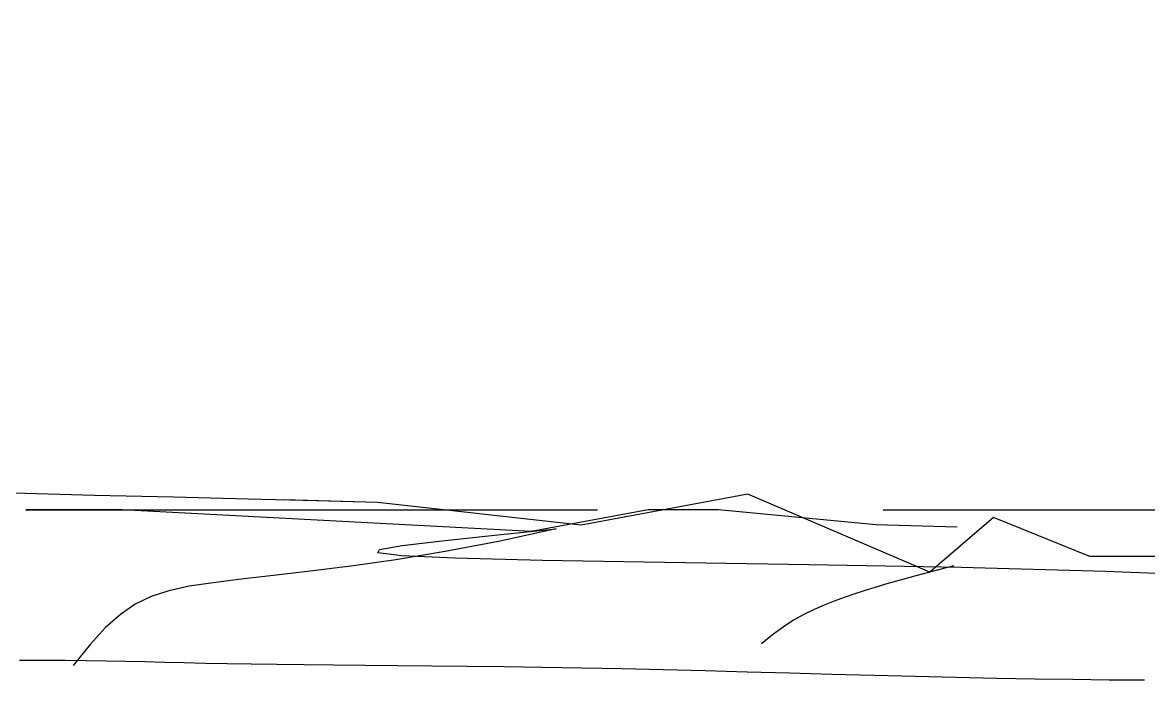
# Model space of a CAD drawing. Header units: millimetres. Extents: x 104198 to 1296755, y -81101 to 81453.
# Drawn here: x 591900.1 to 592047.8, y -26157.3 to -26070.8 of the extents above; entities that cross this region are included whole.
import ezdxf

# ---------------------------------------------------------------- set-up
doc = ezdxf.new("R2010")
doc.units = ezdxf.units.MM
doc.linetypes.add('HIDDEN2', pattern=[0.1875, 0.125, -0.0625])
doc.layers.add('0家具', color=51, linetype='Continuous')
doc.styles.add('黑体', font='simhei.ttf', dxfattribs={"width": 0.7})
doc.dimstyles.new('立面标注', dxfattribs={"dimtxt": 100, "dimasz": 35, "dimexe": 20, "dimexo": 100, "dimtad": 1, "dimdec": 0, "dimtxsty": '黑体', "dimblk": 'ARCHTICK', "dimcen": 80, "dimdle": 20, "dimclrd": 251, "dimclre": 251, "dimclrt": 256, "dimadec": 0, "dimazin": 0, "dimtfac": 1, "dimtdec": 0, "dimtix": 1, "dimtmove": 2, "dimatfit": 3, "dimldrblk": 'DOT', "dimfxl": 200, "dimfxlon": 1, "dimarcsym": 0})

# ---------------------------------------------------------------- blocks, each defined once
blk = doc.blocks.new('_ArchTick')
at = {"color": 2, "linetype": 'ByBlock', "const_width": 0.4}
blk.add_lwpolyline([(-0.5, -0.5), (0.5, 0.5)], dxfattribs=at)
blk = doc.blocks.new('_Dot')
at = {"color": 2, "linetype": 'ByBlock', "lineweight": -2}
blk.add_line((-0.5, 0), (-1, 0), dxfattribs=at)
at = {"color": 2, "linetype": 'ByBlock', "const_width": 0.5}
blk.add_lwpolyline([(-0.25, 0, 1), (0.25, 0, 1)], format="xyb", close=True, dxfattribs=at)
blk = doc.blocks.new('hgfhdrht')
at = {"color": 250, "linetype": 'HIDDEN2', "ltscale": 600}
for p, q in [((591909.51, -31139.11, 0), (591898.87, -31138.84, 0)), ((591909.51, -31139.11, 0), (591898.87, -31138.84, 0)), ((591909.51, -31139.11, 0), (591898.87, -31138.84, 0)), ((591909.51, -31139.11, 0), (591898.87, -31138.84, 0)), ((591909.51, -31139.11, 0), (591898.87, -31138.84, 0)), ((591909.51, -31139.11, 0), (591898.87, -31138.84, 0)), ((591909.51, -31139.11, 0), (591898.87, -31138.84, 0)), ((591909.51, -31139.11, 0), (591898.87, -31138.84, 0)), ((591909.51, -31139.11, 0), (591898.87, -31138.84, 0)), ((591909.51, -31139.11, 0), (591898.87, -31138.84, 0)), ((591909.51, -31139.11, 0), (591898.87, -31138.84, 0)), ((591909.51, -31139.11, 0), (591898.87, -31138.84, 0)), ((591919.86, -31139.37, 0), (591909.51, -31139.11, 0)), ((591919.86, -31139.37, 0), (591909.51, -31139.11, 0)), ((591919.86, -31139.37, 0), (591909.51, -31139.11, 0)), ((591919.86, -31139.37, 0), (591909.51, -31139.11, 0)), ((591919.86, -31139.37, 0), (591909.51, -31139.11, 0)), ((591919.86, -31139.37, 0), (591909.51, -31139.11, 0)), ((591919.86, -31139.37, 0), (591909.51, -31139.11, 0)), ((591919.86, -31139.37, 0), (591909.51, -31139.11, 0)), ((591919.86, -31139.37, 0), (591909.51, -31139.11, 0)), ((591919.86, -31139.37, 0), (591909.51, -31139.11, 0)), ((591919.86, -31139.37, 0), (591909.51, -31139.11, 0)), ((591919.86, -31139.37, 0), (591909.51, -31139.11, 0)), ((591929.66, -31139.62, 0), (591919.86, -31139.37, 0)), ((591929.66, -31139.62, 0), (591919.86, -31139.37, 0)), ((591929.66, -31139.62, 0), (591919.86, -31139.37, 0)), ((591929.66, -31139.62, 0), (591919.86, -31139.37, 0)), ((591929.66, -31139.62, 0), (591919.86, -31139.37, 0)), ((591929.66, -31139.62, 0), (591919.86, -31139.37, 0)), ((591929.66, -31139.62, 0), (591919.86, -31139.37, 0)), ((591929.66, -31139.62, 0), (591919.86, -31139.37, 0)), ((591929.66, -31139.62, 0), (591919.86, -31139.37, 0)), ((591929.66, -31139.62, 0), (591919.86, -31139.37, 0)), ((591929.66, -31139.62, 0), (591919.86, -31139.37, 0)), ((591929.66, -31139.62, 0), (591919.86, -31139.37, 0)), ((591938.67, -31139.85, 0), (591929.66, -31139.62, 0)), ((591938.67, -31139.85, 0), (591929.66, -31139.62, 0)), ((591938.67, -31139.85, 0), (591929.66, -31139.62, 0)), ((591938.67, -31139.85, 0), (591929.66, -31139.62, 0)), ((591938.67, -31139.85, 0), (591929.66, -31139.62, 0)), ((591938.67, -31139.85, 0), (591929.66, -31139.62, 0)), ((591938.67, -31139.85, 0), (591929.66, -31139.62, 0)), ((591938.67, -31139.85, 0), (591929.66, -31139.62, 0)), ((591938.67, -31139.85, 0), (591929.66, -31139.62, 0)), ((591938.67, -31139.85, 0), (591929.66, -31139.62, 0)), ((591938.67, -31139.85, 0), (591929.66, -31139.62, 0)), ((591938.67, -31139.85, 0), (591929.66, -31139.62, 0)), ((591946.65, -31140.07), (591934.36, -31139.72)), ((591946.65, -31140.07), (591934.36, -31139.72)), ((591946.65, -31140.07), (591934.36, -31139.72)), ((591946.65, -31140.07), (591934.36, -31139.72)), ((591946.65, -31140.07), (591934.36, -31139.72)), ((591946.65, -31140.07), (591934.36, -31139.72)), ((591946.65, -31140.07), (591934.36, -31139.72)), ((591946.65, -31140.07), (591934.36, -31139.72)), ((591946.65, -31140.07), (591934.36, -31139.72)), ((591946.65, -31140.07), (591934.36, -31139.72)), ((591946.65, -31140.07), (591934.36, -31139.72)), ((591946.65, -31140.07), (591934.36, -31139.72)), ((591946.65, -31140.07, 0), (591938.67, -31139.85, 0)), ((591946.65, -31140.07, 0), (591938.67, -31139.85, 0)), ((591946.65, -31140.07, 0), (591938.67, -31139.85, 0)), ((591946.65, -31140.07, 0), (591938.67, -31139.85, 0)), ((591946.65, -31140.07, 0), (591938.67, -31139.85, 0)), ((591946.65, -31140.07, 0), (591938.67, -31139.85, 0)), ((591946.65, -31140.07, 0), (591938.67, -31139.85, 0)), ((591946.65, -31140.07, 0), (591938.67, -31139.85, 0)), ((591946.65, -31140.07, 0), (591938.67, -31139.85, 0)), ((591946.65, -31140.07, 0), (591938.67, -31139.85, 0)), ((591946.65, -31140.07, 0), (591938.67, -31139.85, 0)), ((591946.65, -31140.07, 0), (591938.67, -31139.85, 0)), ((591973.35, -31143.04), (591946.65, -31140.07)), ((591973.35, -31143.04), (591946.65, -31140.07)), ((591973.35, -31143.04), (591946.65, -31140.07)), ((591973.35, -31143.04), (591946.65, -31140.07)), ((591973.35, -31143.04), (591946.65, -31140.07)), ((591973.35, -31143.04), (591946.65, -31140.07)), ((591973.35, -31143.04), (591946.65, -31140.07)), ((591973.35, -31143.04), (591946.65, -31140.07)), ((591973.35, -31143.04), (591946.65, -31140.07)), ((591973.35, -31143.04), (591946.65, -31140.07)), ((591973.35, -31143.04), (591946.65, -31140.07)), ((591973.35, -31143.04), (591946.65, -31140.07)), ((591995.21, -31138.96), (591973.35, -31143.04)), ((591995.21, -31138.96), (591973.35, -31143.04)), ((591995.21, -31138.96), (591973.35, -31143.04)), ((591995.21, -31138.96), (591973.35, -31143.04)), ((591995.21, -31138.96), (591973.35, -31143.04)), ((591995.21, -31138.96), (591973.35, -31143.04)), ((591995.21, -31138.96), (591973.35, -31143.04)), ((591995.21, -31138.96), (591973.35, -31143.04)), ((591995.21, -31138.96), (591973.35, -31143.04)), ((591995.21, -31138.96), (591973.35, -31143.04)), ((591995.21, -31138.96), (591973.35, -31143.04)), ((591995.21, -31138.96), (591973.35, -31143.04)), ((592019.09, -31149.19), (591995.21, -31138.96)), ((592019.09, -31149.19), (591995.21, -31138.96)), ((592019.09, -31149.19), (591995.21, -31138.96)), ((592019.09, -31149.19), (591995.21, -31138.96)), ((592019.09, -31149.19), (591995.21, -31138.96)), ((592019.09, -31149.19), (591995.21, -31138.96)), ((592019.09, -31149.19), (591995.21, -31138.96)), ((592019.09, -31149.19), (591995.21, -31138.96)), ((592019.09, -31149.19), (591995.21, -31138.96)), ((592019.09, -31149.19), (591995.21, -31138.96)), ((592019.09, -31149.19), (591995.21, -31138.96)), ((592019.09, -31149.19), (591995.21, -31138.96)), ((591900.48, -31141), (592095.28, -31141)), ((591913.13, -31141), (591900.48, -31141)), ((591900.48, -31141), (592095.28, -31141)), ((591913.13, -31141), (591900.48, -31141)), ((591913.13, -31141), (591900.48, -31141)), ((591900.48, -31141), (592095.28, -31141)), ((591913.13, -31141), (591900.48, -31141)), ((591900.48, -31141), (592095.28, -31141)), ((591913.13, -31141), (591900.48, -31141)), ((591900.48, -31141), (592095.28, -31141)), ((591913.13, -31141), (591900.48, -31141)), ((591900.48, -31141), (592095.28, -31141)), ((591913.13, -31141), (591900.48, -31141)), ((591900.48, -31141), (592095.28, -31141)), ((591913.13, -31141), (591900.48, -31141)), ((591900.48, -31141), (592095.28, -31141)), ((591913.13, -31141), (591900.48, -31141)), ((591900.48, -31141), (592095.28, -31141)), ((591913.13, -31141), (591900.48, -31141)), ((591900.48, -31141), (592095.28, -31141)), ((591913.13, -31141), (591900.48, -31141)), ((591900.48, -31141), (592095.28, -31141)), ((591900.48, -31141), (592095.28, -31141)), ((591913.13, -31141), (591900.48, -31141)), ((591966.77, -31143.85), (591913.13, -31141)), ((591966.77, -31143.85), (591913.13, -31141)), ((591966.77, -31143.85), (591913.13, -31141)), ((591966.77, -31143.85), (591913.13, -31141)), ((591966.77, -31143.85), (591913.13, -31141)), ((591966.77, -31143.85), (591913.13, -31141)), ((591966.77, -31143.85), (591913.13, -31141)), ((591966.77, -31143.85), (591913.13, -31141)), ((591966.77, -31143.85), (591913.13, -31141)), ((591966.77, -31143.85), (591913.13, -31141)), ((591966.77, -31143.85), (591913.13, -31141)), ((591966.77, -31143.85), (591913.13, -31141)), ((591982.15, -31141), (591966.77, -31143.85)), ((591982.15, -31141), (591966.77, -31143.85)), ((591982.15, -31141), (591966.77, -31143.85)), ((591982.15, -31141), (591966.77, -31143.85)), ((591982.15, -31141), (591966.77, -31143.85)), ((591982.15, -31141), (591966.77, -31143.85)), ((591982.15, -31141), (591966.77, -31143.85)), ((591982.15, -31141), (591966.77, -31143.85)), ((591982.15, -31141), (591966.77, -31143.85)), ((591982.15, -31141), (591966.77, -31143.85)), ((591982.15, -31141), (591966.77, -31143.85)), ((591982.15, -31141), (591966.77, -31143.85)), ((591991.35, -31141), (591982.15, -31141)), ((591991.35, -31141), (591982.15, -31141)), ((591991.35, -31141), (591982.15, -31141)), ((591991.35, -31141), (591982.15, -31141)), ((591991.35, -31141), (591982.15, -31141)), ((591991.35, -31141), (591982.15, -31141)), ((591991.35, -31141), (591982.15, -31141)), ((591991.35, -31141), (591982.15, -31141)), ((591991.35, -31141), (591982.15, -31141)), ((591991.35, -31141), (591982.15, -31141)), ((591991.35, -31141), (591982.15, -31141)), ((591991.35, -31141), (591982.15, -31141)), ((592012.02, -31142.97), (591991.35, -31141)), ((592012.02, -31142.97), (591991.35, -31141)), ((592012.02, -31142.97), (591991.35, -31141)), ((592012.02, -31142.97), (591991.35, -31141)), ((592012.02, -31142.97), (591991.35, -31141)), ((592012.02, -31142.97), (591991.35, -31141)), ((592012.02, -31142.97), (591991.35, -31141)), ((592012.02, -31142.97), (591991.35, -31141)), ((592012.02, -31142.97), (591991.35, -31141)), ((592012.02, -31142.97), (591991.35, -31141)), ((592012.02, -31142.97), (591991.35, -31141)), ((592012.02, -31142.97), (591991.35, -31141)), ((592125, -31140.25), (592022.69, -31143.28)), ((592125, -31140.25), (592022.69, -31143.28)), ((592125, -31140.25), (592022.69, -31143.28)), ((592125, -31140.25), (592022.69, -31143.28)), ((592125, -31140.25), (592022.69, -31143.28)), ((592125, -31140.25), (592022.69, -31143.28)), ((592125, -31140.25), (592022.69, -31143.28)), ((592125, -31140.25), (592022.69, -31143.28)), ((592125, -31140.25), (592022.69, -31143.28)), ((592125, -31140.25), (592022.69, -31143.28)), ((592125, -31140.25), (592022.69, -31143.28)), ((592125, -31140.25), (592022.69, -31143.28)), ((592022.69, -31143.28), (592012.02, -31142.97)), ((592022.69, -31143.28), (592012.02, -31142.97)), ((592022.69, -31143.28), (592012.02, -31142.97)), ((592022.69, -31143.28), (592012.02, -31142.97)), ((592022.69, -31143.28), (592012.02, -31142.97)), ((592022.69, -31143.28), (592012.02, -31142.97)), ((592022.69, -31143.28), (592012.02, -31142.97)), ((592022.69, -31143.28), (592012.02, -31142.97)), ((592022.69, -31143.28), (592012.02, -31142.97)), ((592022.69, -31143.28), (592012.02, -31142.97)), ((592022.69, -31143.28), (592012.02, -31142.97)), ((592022.69, -31143.28), (592012.02, -31142.97)), ((592027.42, -31142.02), (592019.09, -31149.19)), ((592027.42, -31142.02), (592019.09, -31149.19)), ((592027.42, -31142.02), (592019.09, -31149.19)), ((592027.42, -31142.02), (592019.09, -31149.19)), ((592027.42, -31142.02), (592019.09, -31149.19)), ((592027.42, -31142.02), (592019.09, -31149.19)), ((592027.42, -31142.02), (592019.09, -31149.19)), ((592027.42, -31142.02), (592019.09, -31149.19)), ((592027.42, -31142.02), (592019.09, -31149.19)), ((592027.42, -31142.02), (592019.09, -31149.19)), ((592027.42, -31142.02), (592019.09, -31149.19)), ((592027.42, -31142.02), (592019.09, -31149.19)), ((592040.07, -31147.13), (592027.42, -31142.02)), ((592040.07, -31147.13), (592027.42, -31142.02)), ((592040.07, -31147.13), (592027.42, -31142.02)), ((592040.07, -31147.13), (592027.42, -31142.02)), ((592040.07, -31147.13), (592027.42, -31142.02)), ((592040.07, -31147.13), (592027.42, -31142.02)), ((592040.07, -31147.13), (592027.42, -31142.02)), ((592040.07, -31147.13), (592027.42, -31142.02)), ((592040.07, -31147.13), (592027.42, -31142.02)), ((592040.07, -31147.13), (592027.42, -31142.02)), ((592040.07, -31147.13), (592027.42, -31142.02)), ((592040.07, -31147.13), (592027.42, -31142.02)), ((592055.02, -31147.13), (592040.07, -31147.13)), ((592055.02, -31147.13), (592040.07, -31147.13)), ((592055.02, -31147.13), (592040.07, -31147.13)), ((592055.02, -31147.13), (592040.07, -31147.13)), ((592055.02, -31147.13), (592040.07, -31147.13)), ((592055.02, -31147.13), (592040.07, -31147.13)), ((592055.02, -31147.13), (592040.07, -31147.13)), ((592055.02, -31147.13), (592040.07, -31147.13)), ((592055.02, -31147.13), (592040.07, -31147.13)), ((592055.02, -31147.13), (592040.07, -31147.13)), ((592055.02, -31147.13), (592040.07, -31147.13)), ((592055.02, -31147.13), (592040.07, -31147.13)), ((591902.76, -31160.78), (591899.65, -31160.79)), ((591902.76, -31160.78), (591899.65, -31160.79)), ((591902.76, -31160.78), (591899.65, -31160.79)), ((591902.76, -31160.78), (591899.65, -31160.79)), ((591902.76, -31160.78), (591899.65, -31160.79)), ((591902.76, -31160.78), (591899.65, -31160.79)), ((591902.76, -31160.78), (591899.65, -31160.79)), ((591902.76, -31160.78), (591899.65, -31160.79)), ((591902.76, -31160.78), (591899.65, -31160.79)), ((591902.76, -31160.78), (591899.65, -31160.79)), ((591902.76, -31160.78), (591899.65, -31160.79)), ((591902.76, -31160.78), (591899.65, -31160.79)), ((591905.67, -31160.79), (591902.76, -31160.78)), ((591905.67, -31160.79), (591902.76, -31160.78)), ((591905.67, -31160.79), (591902.76, -31160.78)), ((591905.67, -31160.79), (591902.76, -31160.78)), ((591905.67, -31160.79), (591902.76, -31160.78)), ((591905.67, -31160.79), (591902.76, -31160.78)), ((591905.67, -31160.79), (591902.76, -31160.78)), ((591905.67, -31160.79), (591902.76, -31160.78)), ((591905.67, -31160.79), (591902.76, -31160.78)), ((591905.67, -31160.79), (591902.76, -31160.78)), ((591905.67, -31160.79), (591902.76, -31160.78)), ((591905.67, -31160.79), (591902.76, -31160.78)), ((591908.42, -31160.82), (591905.67, -31160.79)), ((591908.42, -31160.82), (591905.67, -31160.79)), ((591908.42, -31160.82), (591905.67, -31160.79)), ((591908.42, -31160.82), (591905.67, -31160.79)), ((591908.42, -31160.82), (591905.67, -31160.79)), ((591908.42, -31160.82), (591905.67, -31160.79)), ((591908.42, -31160.82), (591905.67, -31160.79)), ((591908.42, -31160.82), (591905.67, -31160.79)), ((591908.42, -31160.82), (591905.67, -31160.79)), ((591908.42, -31160.82), (591905.67, -31160.79)), ((591908.42, -31160.82), (591905.67, -31160.79)), ((591908.42, -31160.82), (591905.67, -31160.79)), ((591911.04, -31160.86), (591908.42, -31160.82)), ((591911.04, -31160.86), (591908.42, -31160.82)), ((591911.04, -31160.86), (591908.42, -31160.82)), ((591911.04, -31160.86), (591908.42, -31160.82)), ((591911.04, -31160.86), (591908.42, -31160.82)), ((591911.04, -31160.86), (591908.42, -31160.82)), ((591911.04, -31160.86), (591908.42, -31160.82)), ((591911.04, -31160.86), (591908.42, -31160.82)), ((591911.04, -31160.86), (591908.42, -31160.82)), ((591911.04, -31160.86), (591908.42, -31160.82)), ((591911.04, -31160.86), (591908.42, -31160.82)), ((591911.04, -31160.86), (591908.42, -31160.82)), ((591913.59, -31160.91), (591911.04, -31160.86)), ((591913.59, -31160.91), (591911.04, -31160.86)), ((591913.59, -31160.91), (591911.04, -31160.86)), ((591913.59, -31160.91), (591911.04, -31160.86)), ((591913.59, -31160.91), (591911.04, -31160.86)), ((591913.59, -31160.91), (591911.04, -31160.86)), ((591913.59, -31160.91), (591911.04, -31160.86)), ((591913.59, -31160.91), (591911.04, -31160.86)), ((591913.59, -31160.91), (591911.04, -31160.86)), ((591913.59, -31160.91), (591911.04, -31160.86)), ((591913.59, -31160.91), (591911.04, -31160.86)), ((591913.59, -31160.91), (591911.04, -31160.86)), ((591916.12, -31160.97), (591913.59, -31160.91)), ((591916.12, -31160.97), (591913.59, -31160.91)), ((591916.12, -31160.97), (591913.59, -31160.91)), ((591916.12, -31160.97), (591913.59, -31160.91)), ((591916.12, -31160.97), (591913.59, -31160.91)), ((591916.12, -31160.97), (591913.59, -31160.91)), ((591916.12, -31160.97), (591913.59, -31160.91)), ((591916.12, -31160.97), (591913.59, -31160.91)), ((591916.12, -31160.97), (591913.59, -31160.91)), ((591916.12, -31160.97), (591913.59, -31160.91)), ((591916.12, -31160.97), (591913.59, -31160.91)), ((591916.12, -31160.97), (591913.59, -31160.91)), ((591918.67, -31161.03), (591916.12, -31160.97)), ((591918.67, -31161.03), (591916.12, -31160.97)), ((591918.67, -31161.03), (591916.12, -31160.97)), ((591918.67, -31161.03), (591916.12, -31160.97)), ((591918.67, -31161.03), (591916.12, -31160.97)), ((591918.67, -31161.03), (591916.12, -31160.97)), ((591918.67, -31161.03), (591916.12, -31160.97)), ((591918.67, -31161.03), (591916.12, -31160.97)), ((591918.67, -31161.03), (591916.12, -31160.97)), ((591918.67, -31161.03), (591916.12, -31160.97)), ((591918.67, -31161.03), (591916.12, -31160.97)), ((591918.67, -31161.03), (591916.12, -31160.97)), ((591921.29, -31161.1), (591918.67, -31161.03)), ((591921.29, -31161.1), (591918.67, -31161.03)), ((591921.29, -31161.1), (591918.67, -31161.03)), ((591921.29, -31161.1), (591918.67, -31161.03)), ((591921.29, -31161.1), (591918.67, -31161.03)), ((591921.29, -31161.1), (591918.67, -31161.03)), ((591921.29, -31161.1), (591918.67, -31161.03)), ((591921.29, -31161.1), (591918.67, -31161.03)), ((591921.29, -31161.1), (591918.67, -31161.03)), ((591921.29, -31161.1), (591918.67, -31161.03)), ((591921.29, -31161.1), (591918.67, -31161.03)), ((591921.29, -31161.1), (591918.67, -31161.03)), ((591924.02, -31161.17), (591921.29, -31161.1)), ((591924.02, -31161.17), (591921.29, -31161.1)), ((591924.02, -31161.17), (591921.29, -31161.1)), ((591924.02, -31161.17), (591921.29, -31161.1)), ((591924.02, -31161.17), (591921.29, -31161.1)), ((591924.02, -31161.17), (591921.29, -31161.1)), ((591924.02, -31161.17), (591921.29, -31161.1)), ((591924.02, -31161.17), (591921.29, -31161.1)), ((591924.02, -31161.17), (591921.29, -31161.1)), ((591924.02, -31161.17), (591921.29, -31161.1)), ((591924.02, -31161.17), (591921.29, -31161.1)), ((591924.02, -31161.17), (591921.29, -31161.1)), ((591926.93, -31161.23), (591924.02, -31161.17)), ((591926.93, -31161.23), (591924.02, -31161.17)), ((591926.93, -31161.23), (591924.02, -31161.17)), ((591926.93, -31161.23), (591924.02, -31161.17)), ((591926.93, -31161.23), (591924.02, -31161.17)), ((591926.93, -31161.23), (591924.02, -31161.17)), ((591926.93, -31161.23), (591924.02, -31161.17)), ((591926.93, -31161.23), (591924.02, -31161.17)), ((591926.93, -31161.23), (591924.02, -31161.17)), ((591926.93, -31161.23), (591924.02, -31161.17)), ((591926.93, -31161.23), (591924.02, -31161.17)), ((591926.93, -31161.23), (591924.02, -31161.17)), ((591930.04, -31161.28), (591926.93, -31161.23)), ((591930.04, -31161.28), (591926.93, -31161.23)), ((591930.04, -31161.28), (591926.93, -31161.23)), ((591930.04, -31161.28), (591926.93, -31161.23)), ((591930.04, -31161.28), (591926.93, -31161.23)), ((591930.04, -31161.28), (591926.93, -31161.23)), ((591930.04, -31161.28), (591926.93, -31161.23)), ((591930.04, -31161.28), (591926.93, -31161.23)), ((591930.04, -31161.28), (591926.93, -31161.23)), ((591930.04, -31161.28), (591926.93, -31161.23)), ((591930.04, -31161.28), (591926.93, -31161.23)), ((591930.04, -31161.28), (591926.93, -31161.23)), ((591933.41, -31161.33), (591930.04, -31161.28)), ((591933.41, -31161.33), (591930.04, -31161.28)), ((591933.41, -31161.33), (591930.04, -31161.28)), ((591933.41, -31161.33), (591930.04, -31161.28)), ((591933.41, -31161.33), (591930.04, -31161.28)), ((591933.41, -31161.33), (591930.04, -31161.28)), ((591933.41, -31161.33), (591930.04, -31161.28)), ((591933.41, -31161.33), (591930.04, -31161.28)), ((591933.41, -31161.33), (591930.04, -31161.28)), ((591933.41, -31161.33), (591930.04, -31161.28)), ((591933.41, -31161.33), (591930.04, -31161.28)), ((591933.41, -31161.33), (591930.04, -31161.28)), ((591937.03, -31161.37), (591933.41, -31161.33)), ((591937.03, -31161.37), (591933.41, -31161.33)), ((591937.03, -31161.37), (591933.41, -31161.33)), ((591937.03, -31161.37), (591933.41, -31161.33)), ((591937.03, -31161.37), (591933.41, -31161.33)), ((591937.03, -31161.37), (591933.41, -31161.33)), ((591937.03, -31161.37), (591933.41, -31161.33)), ((591937.03, -31161.37), (591933.41, -31161.33)), ((591937.03, -31161.37), (591933.41, -31161.33)), ((591937.03, -31161.37), (591933.41, -31161.33)), ((591937.03, -31161.37), (591933.41, -31161.33)), ((591937.03, -31161.37), (591933.41, -31161.33)), ((591940.88, -31161.4), (591937.03, -31161.37)), ((591940.88, -31161.4), (591937.03, -31161.37)), ((591940.88, -31161.4), (591937.03, -31161.37)), ((591940.88, -31161.4), (591937.03, -31161.37)), ((591940.88, -31161.4), (591937.03, -31161.37)), ((591940.88, -31161.4), (591937.03, -31161.37)), ((591940.88, -31161.4), (591937.03, -31161.37)), ((591940.88, -31161.4), (591937.03, -31161.37)), ((591940.88, -31161.4), (591937.03, -31161.37)), ((591940.88, -31161.4), (591937.03, -31161.37)), ((591940.88, -31161.4), (591937.03, -31161.37)), ((591940.88, -31161.4), (591937.03, -31161.37)), ((591944.96, -31161.44), (591940.88, -31161.4)), ((591944.96, -31161.44), (591940.88, -31161.4)), ((591944.96, -31161.44), (591940.88, -31161.4)), ((591944.96, -31161.44), (591940.88, -31161.4)), ((591944.96, -31161.44), (591940.88, -31161.4)), ((591944.96, -31161.44), (591940.88, -31161.4)), ((591944.96, -31161.44), (591940.88, -31161.4)), ((591944.96, -31161.44), (591940.88, -31161.4)), ((591944.96, -31161.44), (591940.88, -31161.4)), ((591944.96, -31161.44), (591940.88, -31161.4)), ((591944.96, -31161.44), (591940.88, -31161.4)), ((591944.96, -31161.44), (591940.88, -31161.4)), ((591949.25, -31161.47), (591944.96, -31161.44)), ((591949.25, -31161.47), (591944.96, -31161.44)), ((591949.25, -31161.47), (591944.96, -31161.44)), ((591949.25, -31161.47), (591944.96, -31161.44)), ((591949.25, -31161.47), (591944.96, -31161.44)), ((591949.25, -31161.47), (591944.96, -31161.44)), ((591949.25, -31161.47), (591944.96, -31161.44)), ((591949.25, -31161.47), (591944.96, -31161.44)), ((591949.25, -31161.47), (591944.96, -31161.44)), ((591949.25, -31161.47), (591944.96, -31161.44)), ((591949.25, -31161.47), (591944.96, -31161.44)), ((591949.25, -31161.47), (591944.96, -31161.44)), ((591953.74, -31161.51), (591949.25, -31161.47)), ((591953.74, -31161.51), (591949.25, -31161.47)), ((591953.74, -31161.51), (591949.25, -31161.47)), ((591953.74, -31161.51), (591949.25, -31161.47)), ((591953.74, -31161.51), (591949.25, -31161.47)), ((591953.74, -31161.51), (591949.25, -31161.47)), ((591953.74, -31161.51), (591949.25, -31161.47)), ((591953.74, -31161.51), (591949.25, -31161.47)), ((591953.74, -31161.51), (591949.25, -31161.47)), ((591953.74, -31161.51), (591949.25, -31161.47)), ((591953.74, -31161.51), (591949.25, -31161.47)), ((591953.74, -31161.51), (591949.25, -31161.47)), ((591958.41, -31161.56), (591953.74, -31161.51)), ((591958.41, -31161.56), (591953.74, -31161.51)), ((591958.41, -31161.56), (591953.74, -31161.51)), ((591958.41, -31161.56), (591953.74, -31161.51)), ((591958.41, -31161.56), (591953.74, -31161.51)), ((591958.41, -31161.56), (591953.74, -31161.51)), ((591958.41, -31161.56), (591953.74, -31161.51)), ((591958.41, -31161.56), (591953.74, -31161.51)), ((591958.41, -31161.56), (591953.74, -31161.51)), ((591958.41, -31161.56), (591953.74, -31161.51)), ((591958.41, -31161.56), (591953.74, -31161.51)), ((591958.41, -31161.56), (591953.74, -31161.51)), ((591963.26, -31161.62), (591958.41, -31161.56)), ((591963.26, -31161.62), (591958.41, -31161.56)), ((591963.26, -31161.62), (591958.41, -31161.56)), ((591963.26, -31161.62), (591958.41, -31161.56)), ((591963.26, -31161.62), (591958.41, -31161.56)), ((591963.26, -31161.62), (591958.41, -31161.56)), ((591963.26, -31161.62), (591958.41, -31161.56)), ((591963.26, -31161.62), (591958.41, -31161.56)), ((591963.26, -31161.62), (591958.41, -31161.56)), ((591963.26, -31161.62), (591958.41, -31161.56)), ((591963.26, -31161.62), (591958.41, -31161.56)), ((591963.26, -31161.62), (591958.41, -31161.56)), ((591968.27, -31161.7), (591963.26, -31161.62)), ((591968.27, -31161.7), (591963.26, -31161.62)), ((591968.27, -31161.7), (591963.26, -31161.62)), ((591968.27, -31161.7), (591963.26, -31161.62)), ((591968.27, -31161.7), (591963.26, -31161.62)), ((591968.27, -31161.7), (591963.26, -31161.62)), ((591968.27, -31161.7), (591963.26, -31161.62)), ((591968.27, -31161.7), (591963.26, -31161.62)), ((591968.27, -31161.7), (591963.26, -31161.62)), ((591968.27, -31161.7), (591963.26, -31161.62)), ((591968.27, -31161.7), (591963.26, -31161.62)), ((591968.27, -31161.7), (591963.26, -31161.62)), ((591973.43, -31161.79), (591968.27, -31161.7)), ((591973.43, -31161.79), (591968.27, -31161.7)), ((591973.43, -31161.79), (591968.27, -31161.7)), ((591973.43, -31161.79), (591968.27, -31161.7)), ((591973.43, -31161.79), (591968.27, -31161.7)), ((591973.43, -31161.79), (591968.27, -31161.7)), ((591973.43, -31161.79), (591968.27, -31161.7)), ((591973.43, -31161.79), (591968.27, -31161.7)), ((591973.43, -31161.79), (591968.27, -31161.7)), ((591973.43, -31161.79), (591968.27, -31161.7)), ((591973.43, -31161.79), (591968.27, -31161.7)), ((591973.43, -31161.79), (591968.27, -31161.7)), ((591978.72, -31161.9), (591973.43, -31161.79)), ((591978.72, -31161.9), (591973.43, -31161.79)), ((591978.72, -31161.9), (591973.43, -31161.79)), ((591978.72, -31161.9), (591973.43, -31161.79)), ((591978.72, -31161.9), (591973.43, -31161.79)), ((591978.72, -31161.9), (591973.43, -31161.79)), ((591978.72, -31161.9), (591973.43, -31161.79)), ((591978.72, -31161.9), (591973.43, -31161.79)), ((591978.72, -31161.9), (591973.43, -31161.79)), ((591978.72, -31161.9), (591973.43, -31161.79)), ((591978.72, -31161.9), (591973.43, -31161.79)), ((591978.72, -31161.9), (591973.43, -31161.79)), ((591984.12, -31162.03), (591978.72, -31161.9)), ((591984.12, -31162.03), (591978.72, -31161.9)), ((591984.12, -31162.03), (591978.72, -31161.9)), ((591984.12, -31162.03), (591978.72, -31161.9)), ((591984.12, -31162.03), (591978.72, -31161.9)), ((591984.12, -31162.03), (591978.72, -31161.9)), ((591984.12, -31162.03), (591978.72, -31161.9)), ((591984.12, -31162.03), (591978.72, -31161.9)), ((591984.12, -31162.03), (591978.72, -31161.9)), ((591984.12, -31162.03), (591978.72, -31161.9)), ((591984.12, -31162.03), (591978.72, -31161.9)), ((591984.12, -31162.03), (591978.72, -31161.9)), ((591989.6, -31162.16), (591984.12, -31162.03)), ((591989.6, -31162.16), (591984.12, -31162.03)), ((591989.6, -31162.16), (591984.12, -31162.03)), ((591989.6, -31162.16), (591984.12, -31162.03)), ((591989.6, -31162.16), (591984.12, -31162.03)), ((591989.6, -31162.16), (591984.12, -31162.03)), ((591989.6, -31162.16), (591984.12, -31162.03)), ((591989.6, -31162.16), (591984.12, -31162.03)), ((591989.6, -31162.16), (591984.12, -31162.03)), ((591989.6, -31162.16), (591984.12, -31162.03)), ((591989.6, -31162.16), (591984.12, -31162.03)), ((591989.6, -31162.16), (591984.12, -31162.03)), ((591995.14, -31162.31), (591989.6, -31162.16)), ((591995.14, -31162.31), (591989.6, -31162.16)), ((591995.14, -31162.31), (591989.6, -31162.16)), ((591995.14, -31162.31), (591989.6, -31162.16)), ((591995.14, -31162.31), (591989.6, -31162.16)), ((591995.14, -31162.31), (591989.6, -31162.16)), ((591995.14, -31162.31), (591989.6, -31162.16)), ((591995.14, -31162.31), (591989.6, -31162.16)), ((591995.14, -31162.31), (591989.6, -31162.16)), ((591995.14, -31162.31), (591989.6, -31162.16)), ((591995.14, -31162.31), (591989.6, -31162.16)), ((591995.14, -31162.31), (591989.6, -31162.16)), ((592000.69, -31162.46), (591995.14, -31162.31)), ((592000.69, -31162.46), (591995.14, -31162.31)), ((592000.69, -31162.46), (591995.14, -31162.31)), ((592000.69, -31162.46), (591995.14, -31162.31)), ((592000.69, -31162.46), (591995.14, -31162.31)), ((592000.69, -31162.46), (591995.14, -31162.31)), ((592000.69, -31162.46), (591995.14, -31162.31)), ((592000.69, -31162.46), (591995.14, -31162.31)), ((592000.69, -31162.46), (591995.14, -31162.31)), ((592000.69, -31162.46), (591995.14, -31162.31)), ((592000.69, -31162.46), (591995.14, -31162.31)), ((592000.69, -31162.46), (591995.14, -31162.31)), ((592006.24, -31162.61), (592000.69, -31162.46)), ((592006.24, -31162.61), (592000.69, -31162.46)), ((592006.24, -31162.61), (592000.69, -31162.46)), ((592006.24, -31162.61), (592000.69, -31162.46)), ((592006.24, -31162.61), (592000.69, -31162.46)), ((592006.24, -31162.61), (592000.69, -31162.46)), ((592006.24, -31162.61), (592000.69, -31162.46)), ((592006.24, -31162.61), (592000.69, -31162.46)), ((592006.24, -31162.61), (592000.69, -31162.46)), ((592006.24, -31162.61), (592000.69, -31162.46)), ((592006.24, -31162.61), (592000.69, -31162.46)), ((592006.24, -31162.61), (592000.69, -31162.46)), ((592011.75, -31162.76), (592006.24, -31162.61)), ((592011.75, -31162.76), (592006.24, -31162.61)), ((592011.75, -31162.76), (592006.24, -31162.61)), ((592011.75, -31162.76), (592006.24, -31162.61)), ((592011.75, -31162.76), (592006.24, -31162.61)), ((592011.75, -31162.76), (592006.24, -31162.61)), ((592011.75, -31162.76), (592006.24, -31162.61)), ((592011.75, -31162.76), (592006.24, -31162.61)), ((592011.75, -31162.76), (592006.24, -31162.61)), ((592011.75, -31162.76), (592006.24, -31162.61)), ((592011.75, -31162.76), (592006.24, -31162.61)), ((592011.75, -31162.76), (592006.24, -31162.61)), ((592017.2, -31162.9), (592011.75, -31162.76)), ((592017.2, -31162.9), (592011.75, -31162.76)), ((592017.2, -31162.9), (592011.75, -31162.76)), ((592017.2, -31162.9), (592011.75, -31162.76)), ((592017.2, -31162.9), (592011.75, -31162.76)), ((592017.2, -31162.9), (592011.75, -31162.76)), ((592017.2, -31162.9), (592011.75, -31162.76)), ((592017.2, -31162.9), (592011.75, -31162.76)), ((592017.2, -31162.9), (592011.75, -31162.76)), ((592017.2, -31162.9), (592011.75, -31162.76)), ((592017.2, -31162.9), (592011.75, -31162.76)), ((592017.2, -31162.9), (592011.75, -31162.76)), ((592022.56, -31163.02), (592017.2, -31162.9)), ((592022.56, -31163.02), (592017.2, -31162.9)), ((592022.56, -31163.02), (592017.2, -31162.9)), ((592022.56, -31163.02), (592017.2, -31162.9)), ((592022.56, -31163.02), (592017.2, -31162.9)), ((592022.56, -31163.02), (592017.2, -31162.9)), ((592022.56, -31163.02), (592017.2, -31162.9)), ((592022.56, -31163.02), (592017.2, -31162.9)), ((592022.56, -31163.02), (592017.2, -31162.9)), ((592022.56, -31163.02), (592017.2, -31162.9)), ((592022.56, -31163.02), (592017.2, -31162.9)), ((592022.56, -31163.02), (592017.2, -31162.9)), ((592027.81, -31163.13), (592022.56, -31163.02)), ((592027.81, -31163.13), (592022.56, -31163.02)), ((592027.81, -31163.13), (592022.56, -31163.02)), ((592027.81, -31163.13), (592022.56, -31163.02)), ((592027.81, -31163.13), (592022.56, -31163.02)), ((592027.81, -31163.13), (592022.56, -31163.02)), ((592027.81, -31163.13), (592022.56, -31163.02)), ((592027.81, -31163.13), (592022.56, -31163.02)), ((592027.81, -31163.13), (592022.56, -31163.02)), ((592027.81, -31163.13), (592022.56, -31163.02)), ((592027.81, -31163.13), (592022.56, -31163.02)), ((592027.81, -31163.13), (592022.56, -31163.02)), ((592032.9, -31163.23), (592027.81, -31163.13)), ((592032.9, -31163.23), (592027.81, -31163.13)), ((592032.9, -31163.23), (592027.81, -31163.13)), ((592032.9, -31163.23), (592027.81, -31163.13)), ((592032.9, -31163.23), (592027.81, -31163.13)), ((592032.9, -31163.23), (592027.81, -31163.13)), ((592032.9, -31163.23), (592027.81, -31163.13)), ((592032.9, -31163.23), (592027.81, -31163.13)), ((592032.9, -31163.23), (592027.81, -31163.13)), ((592032.9, -31163.23), (592027.81, -31163.13)), ((592032.9, -31163.23), (592027.81, -31163.13)), ((592032.9, -31163.23), (592027.81, -31163.13)), ((592037.84, -31163.3), (592032.9, -31163.23)), ((592037.84, -31163.3), (592032.9, -31163.23)), ((592037.84, -31163.3), (592032.9, -31163.23)), ((592037.84, -31163.3), (592032.9, -31163.23)), ((592037.84, -31163.3), (592032.9, -31163.23)), ((592037.84, -31163.3), (592032.9, -31163.23)), ((592037.84, -31163.3), (592032.9, -31163.23)), ((592037.84, -31163.3), (592032.9, -31163.23)), ((592037.84, -31163.3), (592032.9, -31163.23)), ((592037.84, -31163.3), (592032.9, -31163.23)), ((592037.84, -31163.3), (592032.9, -31163.23)), ((592037.84, -31163.3), (592032.9, -31163.23)), ((592042.62, -31163.35), (592037.84, -31163.3)), ((592042.62, -31163.35), (592037.84, -31163.3)), ((592042.62, -31163.35), (592037.84, -31163.3)), ((592042.62, -31163.35), (592037.84, -31163.3)), ((592042.62, -31163.35), (592037.84, -31163.3)), ((592042.62, -31163.35), (592037.84, -31163.3)), ((592042.62, -31163.35), (592037.84, -31163.3)), ((592042.62, -31163.35), (592037.84, -31163.3)), ((592042.62, -31163.35), (592037.84, -31163.3)), ((592042.62, -31163.35), (592037.84, -31163.3)), ((592042.62, -31163.35), (592037.84, -31163.3)), ((592042.62, -31163.35), (592037.84, -31163.3)), ((592047.23, -31163.38), (592042.62, -31163.35)), ((592047.23, -31163.38), (592042.62, -31163.35)), ((592047.23, -31163.38), (592042.62, -31163.35)), ((592047.23, -31163.38), (592042.62, -31163.35)), ((592047.23, -31163.38), (592042.62, -31163.35)), ((592047.23, -31163.38), (592042.62, -31163.35)), ((592047.23, -31163.38), (592042.62, -31163.35)), ((592047.23, -31163.38), (592042.62, -31163.35)), ((592047.23, -31163.38), (592042.62, -31163.35)), ((592047.23, -31163.38), (592042.62, -31163.35)), ((592047.23, -31163.38), (592042.62, -31163.35)), ((592047.23, -31163.38), (592042.62, -31163.35))]:
    blk.add_line(p, q, dxfattribs=at)
for points in [[(591970.05, -31143.5), (591962.51, -31145.16), (591955.5, -31146.49), (591949.04, -31147.56), (591943.13, -31148.41), (591937.78, -31149.08), (591932.98, -31149.64), (591928.74, -31150.12), (591925.06, -31150.57), (591921.93, -31151.05), (591919.26, -31151.63), (591916.94, -31152.39), (591914.85, -31153.39), (591912.9, -31154.73), (591910.97, -31156.46), (591908.95, -31158.68), (591906.73, -31161.45)], [(591970.05, -31143.5), (591962.51, -31145.16), (591955.5, -31146.49), (591949.04, -31147.56), (591943.13, -31148.41), (591937.78, -31149.08), (591932.98, -31149.64), (591928.74, -31150.12), (591925.06, -31150.57), (591921.93, -31151.05), (591919.26, -31151.63), (591916.94, -31152.39), (591914.85, -31153.39), (591912.9, -31154.73), (591910.97, -31156.46), (591908.95, -31158.68), (591906.73, -31161.45)], [(591970.05, -31143.5), (591962.51, -31145.16), (591955.5, -31146.49), (591949.04, -31147.56), (591943.13, -31148.41), (591937.78, -31149.08), (591932.98, -31149.64), (591928.74, -31150.12), (591925.06, -31150.57), (591921.93, -31151.05), (591919.26, -31151.63), (591916.94, -31152.39), (591914.85, -31153.39), (591912.9, -31154.73), (591910.97, -31156.46), (591908.95, -31158.68), (591906.73, -31161.45)], [(591970.05, -31143.5), (591962.51, -31145.16), (591955.5, -31146.49), (591949.04, -31147.56), (591943.13, -31148.41), (591937.78, -31149.08), (591932.98, -31149.64), (591928.74, -31150.12), (591925.06, -31150.57), (591921.93, -31151.05), (591919.26, -31151.63), (591916.94, -31152.39), (591914.85, -31153.39), (591912.9, -31154.73), (591910.97, -31156.46), (591908.95, -31158.68), (591906.73, -31161.45)], [(591970.05, -31143.5), (591962.51, -31145.16), (591955.5, -31146.49), (591949.04, -31147.56), (591943.13, -31148.41), (591937.78, -31149.08), (591932.98, -31149.64), (591928.74, -31150.12), (591925.06, -31150.57), (591921.93, -31151.05), (591919.26, -31151.63), (591916.94, -31152.39), (591914.85, -31153.39), (591912.9, -31154.73), (591910.97, -31156.46), (591908.95, -31158.68), (591906.73, -31161.45)], [(591970.05, -31143.5), (591962.51, -31145.16), (591955.5, -31146.49), (591949.04, -31147.56), (591943.13, -31148.41), (591937.78, -31149.08), (591932.98, -31149.64), (591928.74, -31150.12), (591925.06, -31150.57), (591921.93, -31151.05), (591919.26, -31151.63), (591916.94, -31152.39), (591914.85, -31153.39), (591912.9, -31154.73), (591910.97, -31156.46), (591908.95, -31158.68), (591906.73, -31161.45)], [(591970.05, -31143.5), (591962.51, -31145.16), (591955.5, -31146.49), (591949.04, -31147.56), (591943.13, -31148.41), (591937.78, -31149.08), (591932.98, -31149.64), (591928.74, -31150.12), (591925.06, -31150.57), (591921.93, -31151.05), (591919.26, -31151.63), (591916.94, -31152.39), (591914.85, -31153.39), (591912.9, -31154.73), (591910.97, -31156.46), (591908.95, -31158.68), (591906.73, -31161.45)], [(591970.05, -31143.5), (591962.51, -31145.16), (591955.5, -31146.49), (591949.04, -31147.56), (591943.13, -31148.41), (591937.78, -31149.08), (591932.98, -31149.64), (591928.74, -31150.12), (591925.06, -31150.57), (591921.93, -31151.05), (591919.26, -31151.63), (591916.94, -31152.39), (591914.85, -31153.39), (591912.9, -31154.73), (591910.97, -31156.46), (591908.95, -31158.68), (591906.73, -31161.45)], [(591970.05, -31143.5), (591962.51, -31145.16), (591955.5, -31146.49), (591949.04, -31147.56), (591943.13, -31148.41), (591937.78, -31149.08), (591932.98, -31149.64), (591928.74, -31150.12), (591925.06, -31150.57), (591921.93, -31151.05), (591919.26, -31151.63), (591916.94, -31152.39), (591914.85, -31153.39), (591912.9, -31154.73), (591910.97, -31156.46), (591908.95, -31158.68), (591906.73, -31161.45)], [(591970.05, -31143.5), (591962.51, -31145.16), (591955.5, -31146.49), (591949.04, -31147.56), (591943.13, -31148.41), (591937.78, -31149.08), (591932.98, -31149.64), (591928.74, -31150.12), (591925.06, -31150.57), (591921.93, -31151.05), (591919.26, -31151.63), (591916.94, -31152.39), (591914.85, -31153.39), (591912.9, -31154.73), (591910.97, -31156.46), (591908.95, -31158.68), (591906.73, -31161.45)], [(591970.05, -31143.5), (591962.51, -31145.16), (591955.5, -31146.49), (591949.04, -31147.56), (591943.13, -31148.41), (591937.78, -31149.08), (591932.98, -31149.64), (591928.74, -31150.12), (591925.06, -31150.57), (591921.93, -31151.05), (591919.26, -31151.63), (591916.94, -31152.39), (591914.85, -31153.39), (591912.9, -31154.73), (591910.97, -31156.46), (591908.95, -31158.68), (591906.73, -31161.45)], [(591970.05, -31143.5), (591962.51, -31145.16), (591955.5, -31146.49), (591949.04, -31147.56), (591943.13, -31148.41), (591937.78, -31149.08), (591932.98, -31149.64), (591928.74, -31150.12), (591925.06, -31150.57), (591921.93, -31151.05), (591919.26, -31151.63), (591916.94, -31152.39), (591914.85, -31153.39), (591912.9, -31154.73), (591910.97, -31156.46), (591908.95, -31158.68), (591906.73, -31161.45)], [(592067.59, -31153.37), (592072.76, -31151.86), (592068.92, -31150.68), (592058.04, -31149.77), (592042.14, -31149.09), (592023.21, -31148.59), (592003.26, -31148.22), (591984.28, -31147.92), (591968.29, -31147.65), (591956.84, -31147.36), (591949.83, -31147.03), (591946.69, -31146.66), (591946.89, -31146.22), (591949.88, -31145.69), (591955.1, -31145.08), (591962, -31144.35), (591970.05, -31143.5)], [(592067.59, -31153.37), (592072.76, -31151.86), (592068.92, -31150.68), (592058.04, -31149.77), (592042.14, -31149.09), (592023.21, -31148.59), (592003.26, -31148.22), (591984.28, -31147.92), (591968.29, -31147.65), (591956.84, -31147.36), (591949.83, -31147.03), (591946.69, -31146.66), (591946.89, -31146.22), (591949.88, -31145.69), (591955.1, -31145.08), (591962, -31144.35), (591970.05, -31143.5)], [(592067.59, -31153.37), (592072.76, -31151.86), (592068.92, -31150.68), (592058.04, -31149.77), (592042.14, -31149.09), (592023.21, -31148.59), (592003.26, -31148.22), (591984.28, -31147.92), (591968.29, -31147.65), (591956.84, -31147.36), (591949.83, -31147.03), (591946.69, -31146.66), (591946.89, -31146.22), (591949.88, -31145.69), (591955.1, -31145.08), (591962, -31144.35), (591970.05, -31143.5)], [(592067.59, -31153.37), (592072.76, -31151.86), (592068.92, -31150.68), (592058.04, -31149.77), (592042.14, -31149.09), (592023.21, -31148.59), (592003.26, -31148.22), (591984.28, -31147.92), (591968.29, -31147.65), (591956.84, -31147.36), (591949.83, -31147.03), (591946.69, -31146.66), (591946.89, -31146.22), (591949.88, -31145.69), (591955.1, -31145.08), (591962, -31144.35), (591970.05, -31143.5)], [(592067.59, -31153.37), (592072.76, -31151.86), (592068.92, -31150.68), (592058.04, -31149.77), (592042.14, -31149.09), (592023.21, -31148.59), (592003.26, -31148.22), (591984.28, -31147.92), (591968.29, -31147.65), (591956.84, -31147.36), (591949.83, -31147.03), (591946.69, -31146.66), (591946.89, -31146.22), (591949.88, -31145.69), (591955.1, -31145.08), (591962, -31144.35), (591970.05, -31143.5)], [(592067.59, -31153.37), (592072.76, -31151.86), (592068.92, -31150.68), (592058.04, -31149.77), (592042.14, -31149.09), (592023.21, -31148.59), (592003.26, -31148.22), (591984.28, -31147.92), (591968.29, -31147.65), (591956.84, -31147.36), (591949.83, -31147.03), (591946.69, -31146.66), (591946.89, -31146.22), (591949.88, -31145.69), (591955.1, -31145.08), (591962, -31144.35), (591970.05, -31143.5)], [(592067.59, -31153.37), (592072.76, -31151.86), (592068.92, -31150.68), (592058.04, -31149.77), (592042.14, -31149.09), (592023.21, -31148.59), (592003.26, -31148.22), (591984.28, -31147.92), (591968.29, -31147.65), (591956.84, -31147.36), (591949.83, -31147.03), (591946.69, -31146.66), (591946.89, -31146.22), (591949.88, -31145.69), (591955.1, -31145.08), (591962, -31144.35), (591970.05, -31143.5)], [(592067.59, -31153.37), (592072.76, -31151.86), (592068.92, -31150.68), (592058.04, -31149.77), (592042.14, -31149.09), (592023.21, -31148.59), (592003.26, -31148.22), (591984.28, -31147.92), (591968.29, -31147.65), (591956.84, -31147.36), (591949.83, -31147.03), (591946.69, -31146.66), (591946.89, -31146.22), (591949.88, -31145.69), (591955.1, -31145.08), (591962, -31144.35), (591970.05, -31143.5)], [(592067.59, -31153.37), (592072.76, -31151.86), (592068.92, -31150.68), (592058.04, -31149.77), (592042.14, -31149.09), (592023.21, -31148.59), (592003.26, -31148.22), (591984.28, -31147.92), (591968.29, -31147.65), (591956.84, -31147.36), (591949.83, -31147.03), (591946.69, -31146.66), (591946.89, -31146.22), (591949.88, -31145.69), (591955.1, -31145.08), (591962, -31144.35), (591970.05, -31143.5)], [(592067.59, -31153.37), (592072.76, -31151.86), (592068.92, -31150.68), (592058.04, -31149.77), (592042.14, -31149.09), (592023.21, -31148.59), (592003.26, -31148.22), (591984.28, -31147.92), (591968.29, -31147.65), (591956.84, -31147.36), (591949.83, -31147.03), (591946.69, -31146.66), (591946.89, -31146.22), (591949.88, -31145.69), (591955.1, -31145.08), (591962, -31144.35), (591970.05, -31143.5)], [(592067.59, -31153.37), (592072.76, -31151.86), (592068.92, -31150.68), (592058.04, -31149.77), (592042.14, -31149.09), (592023.21, -31148.59), (592003.26, -31148.22), (591984.28, -31147.92), (591968.29, -31147.65), (591956.84, -31147.36), (591949.83, -31147.03), (591946.69, -31146.66), (591946.89, -31146.22), (591949.88, -31145.69), (591955.1, -31145.08), (591962, -31144.35), (591970.05, -31143.5)], [(592067.59, -31153.37), (592072.76, -31151.86), (592068.92, -31150.68), (592058.04, -31149.77), (592042.14, -31149.09), (592023.21, -31148.59), (592003.26, -31148.22), (591984.28, -31147.92), (591968.29, -31147.65), (591956.84, -31147.36), (591949.83, -31147.03), (591946.69, -31146.66), (591946.89, -31146.22), (591949.88, -31145.69), (591955.1, -31145.08), (591962, -31144.35), (591970.05, -31143.5)], [(592022.24, -31148.38), (592019.56, -31149.07), (592017.23, -31149.68), (592015.21, -31150.22), (592013.44, -31150.72), (592011.88, -31151.19), (592010.46, -31151.63), (592009.13, -31152.07), (592007.84, -31152.52), (592006.55, -31152.99), (592005.24, -31153.51), (592003.92, -31154.08), (592002.57, -31154.74), (592001.21, -31155.51), (591999.83, -31156.39), (591998.43, -31157.42), (591997, -31158.61)], [(592022.24, -31148.38), (592019.56, -31149.07), (592017.23, -31149.68), (592015.21, -31150.22), (592013.44, -31150.72), (592011.88, -31151.19), (592010.46, -31151.63), (592009.13, -31152.07), (592007.84, -31152.52), (592006.55, -31152.99), (592005.24, -31153.51), (592003.92, -31154.08), (592002.57, -31154.74), (592001.21, -31155.51), (591999.83, -31156.39), (591998.43, -31157.42), (591997, -31158.61)], [(592022.24, -31148.38), (592019.56, -31149.07), (592017.23, -31149.68), (592015.21, -31150.22), (592013.44, -31150.72), (592011.88, -31151.19), (592010.46, -31151.63), (592009.13, -31152.07), (592007.84, -31152.52), (592006.55, -31152.99), (592005.24, -31153.51), (592003.92, -31154.08), (592002.57, -31154.74), (592001.21, -31155.51), (591999.83, -31156.39), (591998.43, -31157.42), (591997, -31158.61)], [(592022.24, -31148.38), (592019.56, -31149.07), (592017.23, -31149.68), (592015.21, -31150.22), (592013.44, -31150.72), (592011.88, -31151.19), (592010.46, -31151.63), (592009.13, -31152.07), (592007.84, -31152.52), (592006.55, -31152.99), (592005.24, -31153.51), (592003.92, -31154.08), (592002.57, -31154.74), (592001.21, -31155.51), (591999.83, -31156.39), (591998.43, -31157.42), (591997, -31158.61)], [(592022.24, -31148.38), (592019.56, -31149.07), (592017.23, -31149.68), (592015.21, -31150.22), (592013.44, -31150.72), (592011.88, -31151.19), (592010.46, -31151.63), (592009.13, -31152.07), (592007.84, -31152.52), (592006.55, -31152.99), (592005.24, -31153.51), (592003.92, -31154.08), (592002.57, -31154.74), (592001.21, -31155.51), (591999.83, -31156.39), (591998.43, -31157.42), (591997, -31158.61)], [(592022.24, -31148.38), (592019.56, -31149.07), (592017.23, -31149.68), (592015.21, -31150.22), (592013.44, -31150.72), (592011.88, -31151.19), (592010.46, -31151.63), (592009.13, -31152.07), (592007.84, -31152.52), (592006.55, -31152.99), (592005.24, -31153.51), (592003.92, -31154.08), (592002.57, -31154.74), (592001.21, -31155.51), (591999.83, -31156.39), (591998.43, -31157.42), (591997, -31158.61)], [(592022.24, -31148.38), (592019.56, -31149.07), (592017.23, -31149.68), (592015.21, -31150.22), (592013.44, -31150.72), (592011.88, -31151.19), (592010.46, -31151.63), (592009.13, -31152.07), (592007.84, -31152.52), (592006.55, -31152.99), (592005.24, -31153.51), (592003.92, -31154.08), (592002.57, -31154.74), (592001.21, -31155.51), (591999.83, -31156.39), (591998.43, -31157.42), (591997, -31158.61)], [(592022.24, -31148.38), (592019.56, -31149.07), (592017.23, -31149.68), (592015.21, -31150.22), (592013.44, -31150.72), (592011.88, -31151.19), (592010.46, -31151.63), (592009.13, -31152.07), (592007.84, -31152.52), (592006.55, -31152.99), (592005.24, -31153.51), (592003.92, -31154.08), (592002.57, -31154.74), (592001.21, -31155.51), (591999.83, -31156.39), (591998.43, -31157.42), (591997, -31158.61)], [(592022.24, -31148.38), (592019.56, -31149.07), (592017.23, -31149.68), (592015.21, -31150.22), (592013.44, -31150.72), (592011.88, -31151.19), (592010.46, -31151.63), (592009.13, -31152.07), (592007.84, -31152.52), (592006.55, -31152.99), (592005.24, -31153.51), (592003.92, -31154.08), (592002.57, -31154.74), (592001.21, -31155.51), (591999.83, -31156.39), (591998.43, -31157.42), (591997, -31158.61)], [(592022.24, -31148.38), (592019.56, -31149.07), (592017.23, -31149.68), (592015.21, -31150.22), (592013.44, -31150.72), (592011.88, -31151.19), (592010.46, -31151.63), (592009.13, -31152.07), (592007.84, -31152.52), (592006.55, -31152.99), (592005.24, -31153.51), (592003.92, -31154.08), (592002.57, -31154.74), (592001.21, -31155.51), (591999.83, -31156.39), (591998.43, -31157.42), (591997, -31158.61)], [(592022.24, -31148.38), (592019.56, -31149.07), (592017.23, -31149.68), (592015.21, -31150.22), (592013.44, -31150.72), (592011.88, -31151.19), (592010.46, -31151.63), (592009.13, -31152.07), (592007.84, -31152.52), (592006.55, -31152.99), (592005.24, -31153.51), (592003.92, -31154.08), (592002.57, -31154.74), (592001.21, -31155.51), (591999.83, -31156.39), (591998.43, -31157.42), (591997, -31158.61)], [(592022.24, -31148.38), (592019.56, -31149.07), (592017.23, -31149.68), (592015.21, -31150.22), (592013.44, -31150.72), (592011.88, -31151.19), (592010.46, -31151.63), (592009.13, -31152.07), (592007.84, -31152.52), (592006.55, -31152.99), (592005.24, -31153.51), (592003.92, -31154.08), (592002.57, -31154.74), (592001.21, -31155.51), (591999.83, -31156.39), (591998.43, -31157.42), (591997, -31158.61)]]:
    blk.add_lwpolyline(points, dxfattribs=at)

msp = doc.modelspace()

# ---------------------------------------------------------------- block references
at = {"color": 2}
msp.add_blockref('hgfhdrht', (0, 5006.23), dxfattribs=at)

# ---------------------------------------------------------------- leaders
at = {"layer": '0家具', "color": 51}
msp.add_leader([(591689.44, -26511.4), (591689.44, -23491.59), (592799.65, -23491.59)], dimstyle='立面标注', dxfattribs=at)

doc.saveas('drawing.dxf')
